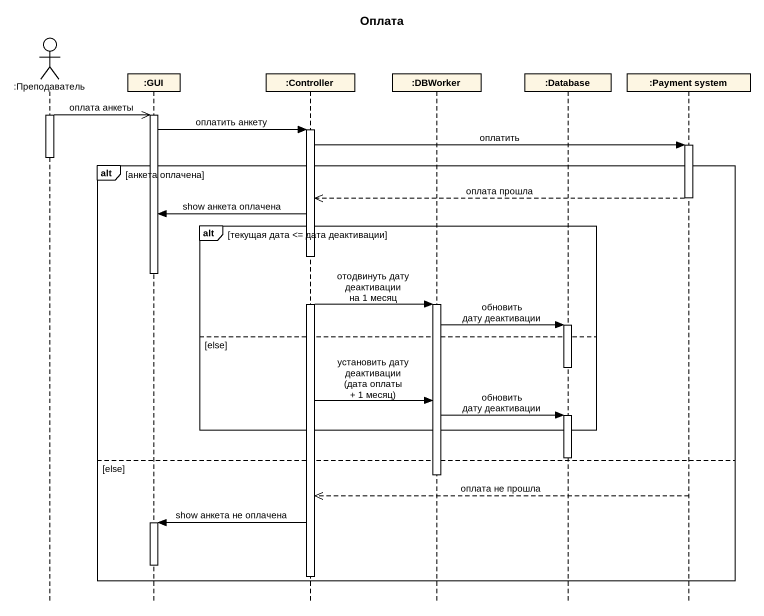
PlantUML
@startuml
title Оплата
hide footbox
actor ":Преподаватель" as Преподаватель
participant ":GUI" as GUI
participant ":Controller" as Controller
participant ":DBWorker" as DBWorker
participant ":Database" as Database_
participant ":Payment system" as Payment_system

activate Преподаватель
Преподаватель ->> GUI : оплата анкеты
activate GUI
GUI -> Controller : оплатить анкету
activate Controller
Controller -> Payment_system : oплатить
activate Payment_system
deactivate Преподаватель
alt анкета оплачена
  Payment_system -->> Controller : оплата прошла
  deactivate Payment_system
  Controller -> GUI : show анкета оплачена
  alt текущая дата <= дата деактивации
    deactivate GUI
    Controller -> DBWorker : отодвинуть дату деактивации на 1 месяц
    activate DBWorker
    DBWorker -> Database_ : обновить дату деактивации
    activate Database_
  else else
    deactivate Database_
    Controller -> DBWorker : установить дату деактивации (дата оплаты + 1 месяц)
    DBWorker -> Database_ : обновить дату деактивации
    activate Database_
  end
  deactivate Database_
else else
  deactivate DBWorker
  Payment_system -->> Controller : оплата не прошла
  Controller -> GUI : show анкета не оплачена
  activate GUI
  deactivate GUI
  deactivate Controller
end
@enduml
